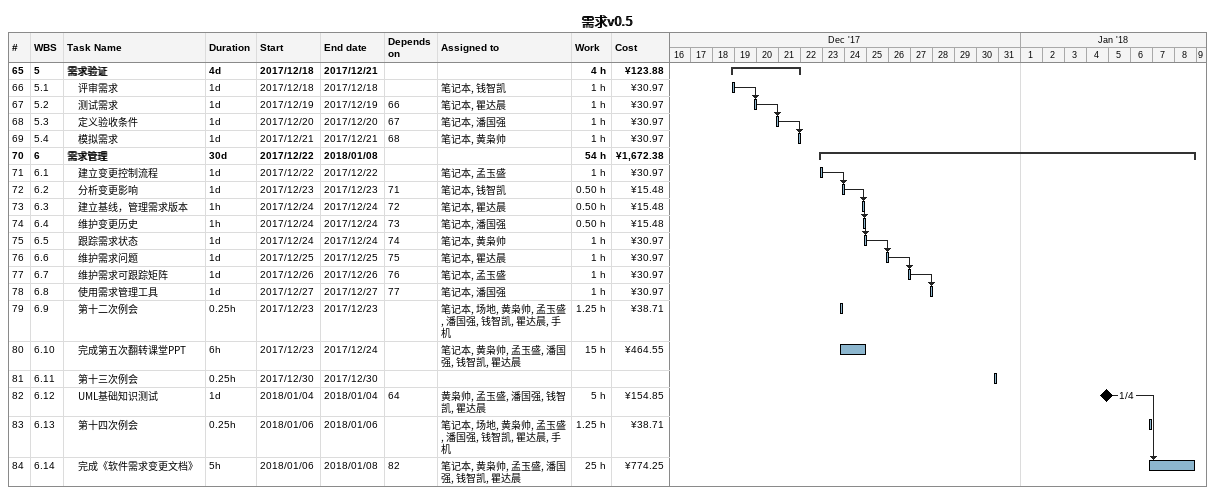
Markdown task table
需求v0.5

| ID | WBS | Task | Duration | Start | Finish | Predecessors | Resources | Work (h) | Cost (¥) |
|---|---|---|---|---|---|---|---|---|---|
| 65 | 5 | **需求验证** | 4d | 2017-12-18 | 2017-12-21 |  |  | 4 | 123.88 |
| 66 | 5.1 | 评审需求 | 1d | 2017-12-18 | 2017-12-18 |  | 笔记本, 钱智凯 | 1 | 30.97 |
| 67 | 5.2 | 测试需求 | 1d | 2017-12-19 | 2017-12-19 | 66 | 笔记本, 瞿达晨 | 1 | 30.97 |
| 68 | 5.3 | 定义验收条件 | 1d | 2017-12-20 | 2017-12-20 | 67 | 笔记本, 潘国强 | 1 | 30.97 |
| 69 | 5.4 | 模拟需求 | 1d | 2017-12-21 | 2017-12-21 | 68 | 笔记本, 黄枭帅 | 1 | 30.97 |
| 70 | 6 | **需求管理** | 30d | 2017-12-22 | 2018-01-08 |  |  | 54 | 1672.38 |
| 71 | 6.1 | 建立变更控制流程 | 1d | 2017-12-22 | 2017-12-22 |  | 笔记本, 孟玉盛 | 1 | 30.97 |
| 72 | 6.2 | 分析变更影响 | 1d | 2017-12-23 | 2017-12-23 | 71 | 笔记本, 钱智凯 | 0.50 | 15.48 |
| 73 | 6.3 | 建立基线，管理需求版本 | 1h | 2017-12-24 | 2017-12-24 | 72 | 笔记本, 瞿达晨 | 0.50 | 15.48 |
| 74 | 6.4 | 维护变更历史 | 1h | 2017-12-24 | 2017-12-24 | 73 | 笔记本, 潘国强 | 0.50 | 15.48 |
| 75 | 6.5 | 跟踪需求状态 | 1d | 2017-12-24 | 2017-12-24 | 74 | 笔记本, 黄枭帅 | 1 | 30.97 |
| 76 | 6.6 | 维护需求问题 | 1d | 2017-12-25 | 2017-12-25 | 75 | 笔记本, 瞿达晨 | 1 | 30.97 |
| 77 | 6.7 | 维护需求可跟踪矩阵 | 1d | 2017-12-26 | 2017-12-26 | 76 | 笔记本, 孟玉盛 | 1 | 30.97 |
| 78 | 6.8 | 使用需求管理工具 | 1d | 2017-12-27 | 2017-12-27 | 77 | 笔记本, 潘国强 | 1 | 30.97 |
| 79 | 6.9 | 第十二次例会 | 0.25h | 2017-12-23 | 2017-12-23 |  | 笔记本, 场地, 黄枭帅, 孟玉盛, 潘国强, 钱智凯, 瞿达晨, 手机 | 1.25 | 38.71 |
| 80 | 6.10 | 完成第五次翻转课堂PPT | 6h | 2017-12-23 | 2017-12-24 |  | 笔记本, 黄枭帅, 孟玉盛, 潘国强, 钱智凯, 瞿达晨 | 15 | 464.55 |
| 81 | 6.11 | 第十三次例会 | 0.25h | 2017-12-30 | 2017-12-30 |  |  |  |  |
| 82 | 6.12 | UML基础知识测试 | 1d | 2018-01-04 | 2018-01-04 | 64 | 黄枭帅, 孟玉盛, 潘国强, 钱智凯, 瞿达晨 | 5 | 154.85 |
| 83 | 6.13 | 第十四次例会 | 0.25h | 2018-01-06 | 2018-01-06 |  | 笔记本, 场地, 黄枭帅, 孟玉盛, 潘国强, 钱智凯, 瞿达晨, 手机 | 1.25 | 38.71 |
| 84 | 6.14 | 完成《软件需求变更文档》 | 5h | 2018-01-06 | 2018-01-08 | 82 | 笔记本, 黄枭帅, 孟玉盛, 潘国强, 钱智凯, 瞿达晨 | 25 | 774.25 |
